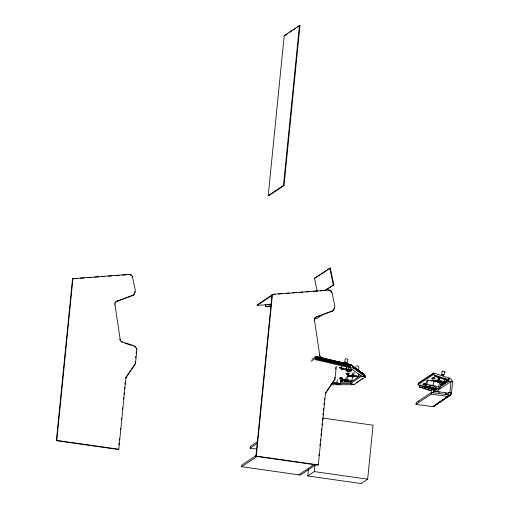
<?xml version="1.0" encoding="UTF-8"?>
<svg xmlns="http://www.w3.org/2000/svg" width="509" height="509" viewBox="0 0 509 509"><rect width="100%" height="100%" fill="white"/><g stroke="black" fill="none" stroke-linecap="round" stroke-linejoin="round"><path stroke-width="0.76" d="M363.967 374.312L362.096 373.097L364.177 374.325L365.239 376.558L353.341 367.943L349.619 367.581L315.332 359.659L316.293 359.017L316 356.567L312.004 359.176M364.272 374.649L365.392 377.086L361.517 376.196L349.619 367.581L350.58 366.938L350.294 364.489L316 356.567M344.879 362.154L345.178 358.8L346.432 358.775L347.997 359.322L347.074 362.554L344.879 362.154L347.074 362.554M439.865 386.547L446.864 381.865L446.953 381.018L448.855 379.746L449.027 378.028L448.715 381.177L439.808 387.139M432.739 406.704L448.009 396.486L448.168 394.825L431.454 392.445L416.184 402.664L416.006 404.318L432.739 406.704L433.954 406.239L450.815 394.564L451.515 392.961L452.635 381.731L452.336 380.885L450.987 379.084L449.453 378.168L434.501 373.301L434.591 373.835L434.031 373.899L433.674 373.027L418.404 383.239L417.946 384.861L423.272 386.598M122.09 341.851L133.307 345.509A5.02 4.81 56.2 0 1 136.915 349.212L135.483 363.547L125.958 377.691L118.82 449.231L118.412 449.504L56.365 440.679L72.526 278.747L128.93 274.389A3.054 2.927 56.2 0 1 132.416 276.839L135.216 290.047A5.828 5.586 56.2 0 1 133.333 295.163L117.363 301.124A3.658 3.506 56.2 0 0 114.754 303.307M56.365 440.679L56.773 440.406L72.94 278.474M118.883 444.783L119.036 443.212M119.354 440.069L119.507 438.497M120.372 429.851L120.531 428.279M121.39 419.626L121.549 418.054M122.415 409.408L122.567 407.836M123.432 399.19L123.592 397.618M123.903 394.475L124.062 392.903M124.45 388.971L124.61 387.4M124.921 384.25L125.08 382.679M135.146 363.07L135.299 361.555M135.674 357.782L135.827 356.275M136.126 353.259L136.278 351.751M268.23 195.615L284.194 35.649L299.445 25.45L299.998 25.526L284.035 185.492L268.784 195.691L268.23 195.615L283.475 185.41L284.035 185.492M315.72 464.851L300.45 475.069L241.718 466.708L241.89 465.022L256.523 455.237M256.409 449.059L250.129 448.168L250.294 446.476L257.56 441.621M336.296 366.385L335.017 379.211L325.493 393.355L318.354 464.895L317.947 465.169L255.9 456.344L272.06 294.412L328.464 290.054A3.054 2.927 56.2 0 1 331.951 292.503L334.75 305.712A5.828 5.586 56.2 0 1 332.867 310.827L316.891 316.789A3.658 3.506 56.2 0 0 314.702 318.182M255.9 456.344L256.307 456.07L272.474 294.138M283.475 185.41L299.445 25.45M322.821 418.054L373.046 425.2L367.663 479.179L361.129 483.55L307.76 475.96L308.467 468.916M307.76 475.96L314.295 471.589L314.925 465.328M318.888 455.733L319.041 454.162M319.906 445.515L320.066 443.943M320.377 440.794L320.536 439.222M320.924 435.29L321.084 433.719M321.395 430.576L321.554 429.004M321.942 425.072L322.102 423.501M322.413 420.358L322.572 418.786M322.967 414.854L323.12 413.283M323.438 410.139L323.59 408.568M323.985 404.636L324.144 403.064M324.456 399.915L324.615 398.343M334.68 378.734L334.833 377.22M335.66 368.923L335.813 367.415M433.713 391.058L433.134 393.018L433.713 391.058L446.247 392.84L445.668 394.799L445.782 393.673M435.799 391.726L433.445 391.396L433.604 389.818M436.684 388.672L435.411 389.525L434.578 389.41L434.68 388.418M440.304 385.574L446.03 381.744L446.132 380.751L446.953 381.018M416.006 404.318L431.276 394.106L448.009 396.486L448.404 392.522L451.515 392.961L449.873 392.732L450.993 381.489L452.635 381.731L448.715 381.177M431.276 394.106L431.454 392.445M352.406 377.754L351.891 380.656L350.644 381.489L345.624 380.376L346.139 377.474M345.624 380.376L346.864 379.542L347.38 376.647M442.448 374.942L441.627 374.478L442.206 371.252M315.332 359.659L315.911 356.561L350.446 364.616M340.801 381.037L340.26 383.932L336.366 383.945L332.975 382.52L333.242 381.076M340.26 383.932L336.869 382.507L337.41 379.612M347.908 370.158L348.296 370.062L343.263 369.407L341.393 368.058L341.8 365.888M340.406 379.04L340.559 378.518M341.342 377.996L341.189 378.518L341.278 378.041M341.488 380.764L341.52 381.158M341.463 381.203L341.431 380.802M342.353 380.217L342.525 380.917L342.042 381.018M344.027 380.579L344.243 380.013M348.62 366.983L348.08 369.878L346.215 368.529L346.483 367.078M347.526 370.393L346.941 370.304C346.947 369.095 347.316 370.641 346.623 370.228M347.055 369.127L347.055 369.668L347.144 369.19M347.24 369.26L347.24 369.801L347.329 369.324M345.293 381.451L345.446 380.929M345.999 379.892L345.91 380.376L346.184 379.771M345.967 380.331L346.12 379.816M347.125 374.579L347.342 374.013M347.997 374.02L348.207 373.46M347.297 380.777L347.329 381.171M347.265 381.209L347.233 380.815M348.124 376.787L348.271 376.266M349.976 370.616L349.976 370.068L349.976 370.616L349.104 370.507M349.015 375.801L349.047 376.202M350.058 369.96C350.084 368.701 350.23 370.374 349.689 369.865M348.983 376.24L348.951 375.846M350.898 375.604L350.93 375.998M350.873 376.043L350.841 375.642M353.042 384.244L353.081 384.696L350.466 383.595L350.752 382.043M352.107 376.52L352.139 376.914M352.075 376.953L352.043 376.558M358.979 374.083L358.571 376.253L357.331 377.086L352.317 375.928L352.858 373.033M352.317 375.928L353.558 375.095L354.099 372.2M353.927 376.8L354.079 376.278M425.823 387.025L432.243 389.111L431.785 390.734L431.377 391.007L419.251 387.056L420.116 385.16L424.391 386.554M419.251 387.056L420.116 385.16M434.921 381.037L439.725 382.545L441.208 383.481L439.941 387.985L438.504 388.914L432.287 388.163L426.816 386.439L425.39 385.485L426.657 380.98L427.986 380.089L432.675 380.643M425.39 385.485L426.72 384.594L427.986 380.089M417.946 384.861L433.216 374.649L433.674 373.027M432.981 378.728L432.974 379.116M432.911 379.154L432.917 378.766M433.655 378.683L433.91 378.13M434.832 376.234L435.259 375.286L434.832 376.234L446.953 380.185L447.182 379.377M433.776 381.686L433.973 381.177M431.377 391.007L431.683 389.926M426.72 384.594L432.968 385.332L434.024 381.578M434.578 381.184L434.832 380.637M436.442 381.088L436.697 380.541L436.563 381.006M444.783 378.811L443.988 381.635L442.747 382.469L437.835 380.866L438.828 377.334M437.606 382.17L437.797 381.661M438.427 380.522L438.421 380.91M438.357 380.948L438.548 380.439M437.835 380.866L439.076 380.032L439.871 377.207M439.49 382.081L439.687 381.572M439.941 387.985L438.465 387.05L439.725 382.545M441.36 381.985L441.615 381.438M357.636 369.725C360.576 366.525 357.483 365.176 356.052 366.156M423.882 385.128L424.143 384.581L424.003 385.046M424.862 384.104L424.85 384.486M424.792 384.53L424.805 384.142M424.805 387.642L425.002 387.133M425.543 387.184L425.804 386.63M427.598 386.592L427.401 387.094L427.719 386.509M428.565 388.195L428.82 387.648M429.392 386.541L429.316 386.967M430.506 388.074L430.767 387.527M432.453 387.565L432.376 387.992M443.008 375.088L443.772 375.108L444.993 371.984M441.627 374.478L443.803 375.05M348.506 380.961L346.508 380.783M435.545 404.782L434.323 406.01M285.384 35.306L287.929 33.607M289.831 32.328L291.74 31.055M293.012 30.203L295.551 28.504M297.46 27.231L299.998 25.526M128.523 274.656L128.93 274.389M132.003 277.112L132.416 276.839M117.363 301.124L133.333 295.163M114.576 305.095L114.983 304.821A3.658 3.506 56.2 0 1 117.77 300.851M119.768 339.573L120.175 339.299L120.289 339.904A2.92 2.8 56.2 0 0 121.848 341.749L122.421 341.959L122.007 342.233M119.819 339.917L120.232 339.643L114.983 304.821M133.307 345.509L132.9 345.783A5.02 4.81 56.2 0 1 133.32 345.916M136.501 349.486L136.915 349.212M135.483 363.547L125.551 377.964L125.958 377.691M271.781 295.042L257.172 304.821L257.23 305.387L265.863 304.757M257.23 305.387L271.844 295.608M271.163 304.127L265.272 304.796L265.456 306.494L270.941 306.1M265.456 306.494L271.348 305.826M317.215 291.282L314.467 278.321L330.284 268.008L333.84 284.786L325.569 290.315M320.104 274.822L314.467 278.321M321.376 273.969L330.284 268.008M325.022 290.416L333.84 284.786M328.464 290.054L328.057 290.321A3.054 2.927 56.2 0 1 329.202 290.365M331.537 292.777L331.951 292.503M316.891 316.789L332.867 310.827M323.081 314.39L316.719 318.647L314.365 318.831M314.11 320.759L314.517 320.485A3.658 3.506 56.2 0 1 317.304 316.515M319.302 355.237L319.709 354.964L319.824 355.568A2.92 2.8 56.2 0 0 321.383 357.413L321.955 357.623L321.542 357.897L325.175 359.08M319.353 355.581L319.767 355.307L314.517 320.485M311.037 361.275L315.599 358.221M335.017 379.211L325.086 393.629L325.493 393.355M250.129 448.168L257.389 443.307M361.135 375.197L350.733 382.157L340.597 382.202M331.76 383.671L350.466 383.595L361.517 376.196L365.239 376.558M356.192 382.743L359.443 380.567M360.741 379.695L362.694 378.391M350.466 383.595L354.334 384.486L365.392 377.086M241.718 466.708L256.988 456.497M433.903 373.103L418.404 383.239M439.496 377.417L437.975 378.429L439.312 378.868M298.783 474.827L314.053 464.615M444.325 379.491L445.337 378.817M441.494 381.521L441.488 381.903M431.829 389.385L432.243 389.111M440.406 384.588L446.132 380.751M434.864 389.111L433.592 389.958L427.554 387.992M434.578 389.41L436.487 388.132M418.443 401.27L418.85 400.997M433.445 391.396L437.899 388.412M435.723 391.707L450.993 381.489M445.839 393.113L446.247 392.84M445.859 394.227L448.404 392.522M449.962 394.653L451.235 393.801M437.683 403.134L438.955 402.282M441.5 400.577L443.409 399.304M445.318 398.025L446.59 397.173M449.135 395.474L451.044 394.195M438.726 402.657L445.089 398.401M446.361 397.548L450.815 394.564M433.159 406.583L450.554 394.914M433.566 406.43L450.261 395.239M449.593 395.792L448.009 396.486M339.643 367.523L339.929 367.822M340.489 377.716L340.884 378.079M342.252 378.238L341.615 377.818M341.437 379.975L341.832 380.338M353.017 376.755L352.622 376.399M345.089 380.299L343.6 379.714M346.292 380.446L346.839 380.853M346.298 381.209L346.114 380.923M348.207 381.012L347.564 380.592M433.878 380.35L434.26 380.77M435.602 381.037L435.43 380.713M437.466 380.942L437.295 380.617M436.907 381.343L437.524 381.845M438.631 382.03L438.459 381.699M426.771 386.216L427.388 386.732M429.812 387.234L431.498 388.011M339.777 367.498L339.388 367.587L340.158 367.892M341.348 368.045L340.973 367.651M346.336 369.61L345.955 369.636L346.718 370.005M347.984 369.502L348.372 369.407L348.01 369.248M346.266 370.266L345.878 370.355L346.235 370.514M347.838 370.813L348.226 370.717L347.685 370.482M347.392 373.243L347.628 373.619M348.315 375.508L347.908 375.648L348.799 375.947M350.205 375.305L349.747 375.375L350.44 375.68M352.082 375.101L351.63 375.171L352.323 375.477M347.513 376.011L347.062 376.081L347.539 376.316M352.858 376.775L353.316 376.705L352.832 376.469M356.974 376.406L356.268 376.399M342.099 378.257L342.551 378.187L341.348 377.729M341.596 379.962L341.138 380.032L341.622 380.268M343.48 379.759L343.028 379.829L343.721 380.134M342.245 381.018L342.703 380.948L342.01 380.643M346.444 381.254L345.935 381.228M72.526 278.747L77.26 278.398M80.416 278.168L84.36 277.882M87.51 277.653L91.455 277.367M94.61 277.131L98.555 276.845M101.705 276.616L104.86 276.387M108.016 276.158L111.961 275.865M115.11 275.636L119.055 275.35M122.211 275.121L126.156 274.835M272.06 294.412L275.216 294.183M278.372 293.947L282.317 293.661M285.466 293.432L289.411 293.146M292.567 292.917L296.512 292.624M299.661 292.395L302.817 292.166M305.973 291.937L309.917 291.651M313.073 291.415L317.012 291.129M320.167 290.9L324.112 290.614M267.429 304.643L271.539 304.344M432.866 377.748L434.686 378.168M437.746 380.153L437.301 380.198L438.472 380.738M434.648 381.553L434.183 381.037M425.753 384.435L425.397 384.422M425.06 386.293L424.614 386.337L425.289 386.725M426.478 387.012L426.924 386.967L426.459 386.675M429.494 388.03L429.475 387.686M339.643 367.453L339.967 367.492M341.157 368.052L341.736 367.956L341.195 367.721M346.203 369.559L346.527 369.604M349.518 369.897L349.174 370.081M346.133 370.215L346.457 370.259M347.717 370.158L348.041 370.202M350.707 370.45L351.057 370.266M349.429 370.546L348.856 370.577L349.39 370.876M347.647 370.813L347.971 370.857M347.577 371.086L347.361 371.341M350.618 371.106L350.962 370.921M348.767 371.64L349.346 371.545L348.805 371.309M332.975 382.52L336.869 382.507M330.481 384.791L353.081 384.696M348.64 373.797L349.301 373.727L348.36 373.358M348.97 373.841L348.137 373.733M351.961 375.057L352.292 375.108M350.077 375.26L350.65 375.33M348.194 375.457L348.525 375.508M351.452 375.858L352.075 375.846L351.795 375.629M351.783 375.909L350.949 375.795M347.392 375.96L347.723 376.011M349.893 376.106L348.474 375.896M351.611 376.221L351.127 376.323L351.433 376.526M348.76 376.565L349.422 376.495L347.634 375.966M354.569 376.577L354.894 376.622M349.091 376.609L348.519 376.539M352.654 376.775L352.985 376.819M340.521 377.653L341.094 377.723M340.852 377.703L340.19 377.773L341.393 378.232M342.22 378.302L341.393 378.193M345.236 379.51L345.764 379.536M343.359 379.714L343.69 379.765M341.469 379.911L341.8 379.962M345.057 380.363L343.2 379.981M340.667 380.42L341.806 380.554M342.843 380.509L343.505 380.446L343.021 380.21M343.174 380.56L342.602 380.49M348.175 381.076L347.653 381.05M346.266 381.273L345.694 381.203M364.667 374.987L350.294 364.489M339.866 367.447L340.203 367.511M340.928 368.032L341.259 368.096M350.561 369.776L351.363 369.763L350.828 369.464M346.425 369.553L347.278 369.699L346.699 369.572M350.892 369.839L350.3 369.744M349.747 369.909L348.945 369.922L349.301 370.151M347.488 370.145L347.819 370.208M346.355 370.208L346.686 370.272M350.478 370.431L351.28 370.418L350.93 370.189M347.418 370.8L347.749 370.864M347.812 371.099L347.004 371.118L347.539 371.417M348.869 371.691L347.431 371.424M437.625 380.089L438.192 380.204M435.774 380.191L436.334 380.306M436.098 380.268L435.443 380.299L436.919 380.948M433.91 380.287L434.47 380.401M434.234 380.363L433.579 380.395L435.055 381.044M437.11 380.936L437.759 380.904L436.843 380.439M437.435 381.012L436.875 380.897M438.822 381.184L440.463 381.61M433.433 380.866L432.815 380.834L433.089 381.095M435.246 381.031L435.895 380.999L434.425 380.35M435.57 381.107L434.756 380.936M436.938 381.273L438.332 381.597M440.158 381.928L440.813 381.896L440.342 381.61M434.444 381.534L435.093 381.502L433.623 380.853M440.482 382.004L439.668 381.833M438.599 382.094L437.778 381.922M347.507 373.199L348.099 373.307M347.838 373.269L346.934 373.313L348.137 373.771M352.203 375.057L352.533 375.127M350.319 375.26L351.751 375.553M348.436 375.464L348.76 375.527M354.614 376.183L352.864 376.094L353.348 376.329M353.768 376.049L353.182 376.253M349.32 376.036L350.224 375.992L349.74 375.757M351.853 376.246L350.987 376.234L351.267 376.45M354.328 376.552L354.652 376.622M352.743 376.819L351.566 376.609M424.391 383.741L423.946 383.888M425.721 384.505L425.161 384.384M426.803 386.146L427.318 386.216M424.939 386.236L425.499 386.35M345.808 379.58L344.943 379.568L345.846 379.994M428.133 386.91L428.75 386.948L428.317 386.592M428.457 386.993L426.472 386.255L427.363 386.267M429.844 387.171L430.958 387.4M430.169 387.247L429.564 387.355L430.69 387.871M426.599 387.075L424.964 386.63M341.711 379.918L342.608 380.045M428.285 387.33L427.681 387.438L429.106 388.023M344.816 380.357L343.925 380.229M344.803 380.63L345.986 380.834M345.134 380.694L344.269 380.687L344.548 380.904M429.297 388.011L429.946 387.985L428.476 387.317M341.539 380.961L342.131 381.063M341.393 368.058L346.215 368.529M340.139 367.466L341.043 367.632M350.669 369.375L349.028 369.267L349.562 369.566M350.084 369.286L349.378 369.496M346.381 369.941L347.552 370.189M347.475 370.845L346.871 370.749M350.453 371.137L349.543 370.966M347.749 371.055L348.652 371.22M348.601 371.672L347.698 371.506M284.194 35.649L284.747 35.732M446.03 381.744L446.864 381.865M433.305 391.332L435.653 391.663M438.001 392L439.572 392.223M256.307 456.07L318.354 464.895M314.295 471.589L367.663 479.179M56.773 440.406L118.82 449.231M352.483 375.082L353.093 375.19M351.255 375.877L350.644 375.776M351.808 376.202L352.705 376.38M347.672 376.406L348.57 376.584M346.413 380.134L345.516 379.949M346.998 380.458L348.461 380.885M347.303 380.541L346.464 380.707M341.501 380.528L340.336 380.535L340.82 380.77M345.738 381.247L344.841 381.063M341.844 381.037L341.234 380.936M434.152 378.448L434.731 378.257M437.867 380.108L438.446 380.261M439.382 381.298L438.497 381.292L439.413 381.756M433.344 380.808L433.668 380.904M438.039 381.979C440.851 382.049 434.311 380.637 437.785 381.96M434.533 381.591L433.954 381.438M424.627 383.78L423.774 383.703L424.207 384.06M425.18 386.255L425.753 386.414M428.196 387.266L428.775 387.432M424.379 386.757L425.957 387.425L424.983 387.394M426.357 387.056L425.486 386.846M430.938 387.89L431.791 387.966L431.358 387.61M424.703 386.853L423.851 386.783L424.118 387.044M429.055 387.973L429.38 388.068M425.282 387.508L426.122 387.47L424.951 386.878M340.693 368.039L340.088 367.912M347.303 369.458L346.457 369.286M349.988 369.903L350.593 370.03M350.243 370.444L349.638 370.31M349.893 370.558L350.497 370.686M356.65 369.203L357.776 369.636M348.092 373.269L348.939 373.485M349.021 375.527L349.613 375.667M344.186 379.784L345.223 380.089M342.341 380.49L341.749 380.35M346.864 379.542L351.891 380.656M316.216 356.815L350.51 364.737M316.267 356.981L350.561 364.896M316.305 357.178L350.599 365.093M316.337 357.407L350.625 365.328M316.35 357.674L350.644 365.596M316.356 357.967L350.644 365.888M316.344 358.291L350.637 366.213M316.324 358.641L350.612 366.563M316.293 359.017L350.58 366.938M353.558 375.095L358.571 376.253M433.865 377.913L432.758 377.786L433.191 378.136M432.885 378.028L435.036 378.454L434.12 377.99M439.967 381.941L438.847 381.578M424.582 383.729L426.046 384.397M350.351 369.337L350.936 369.458M349.715 369.655L350.039 369.699M346.896 370.717L346.311 370.597M352.241 375.496L352.565 375.54M353.475 376.418L353.806 376.463M350.688 375.744L349.918 375.527M351.891 376.66L351.318 376.526M342.563 380.077L342.894 380.121M341.762 380.579L342.093 380.63M340.947 380.859L341.278 380.904M350.198 364.482L352.285 365.71L353.341 367.943M433.897 378.429L433.312 378.238M438.472 380.783L437.46 380.376M436.588 380.325L437.167 380.509M441.239 381.686L440.718 381.483M434.724 380.42L435.303 380.605M436.62 380.878L435.793 380.579M433.954 381.476L433.375 381.286M424.907 384.365L424.328 384.168M425.753 386.376L426.332 386.566M428.807 387.947L427.986 387.648M424.404 387.241L424.983 387.438M349.454 369.579L349.785 369.636M350.523 370.049L350.854 370.113M349.371 370.234L349.708 370.291M347.532 369.763L348.08 369.903M350.434 370.705L350.765 370.768M349.282 370.889L351.191 371.074L350.835 370.845M347.456 370.412L347.793 370.476M346.642 370.66L346.101 370.514M348.582 371.246L349.129 371.385M432.968 385.332L438.465 387.05M433.216 374.649L448.855 379.746M435.036 376.094L447.163 380.045M439.076 380.032L443.988 381.635M428.877 386.827L433.789 388.424M419.658 386.783L431.785 390.734M321.624 357.515L327.758 359.513M124.915 343.181L131.449 345.306M351.42 375.483L351.942 375.636M353.227 376.336L353.558 376.399M349.53 375.687L349.861 375.75M347.424 376.323L347.755 376.386M345.904 380.853L346.425 381.006M342.811 380.14L343.142 380.204M344.593 380.98L344.924 381.05M340.699 380.777L341.03 380.84M425.136 383.92L425.74 384.193M424.652 384.244L423.902 383.951M428.998 386.554L428.915 386.566M426.014 386.49L426.765 386.789M424.722 387.317L424.162 387.133M350.746 370.119L351.07 370.196M347.825 369.171L348.15 369.248M349.161 370.145L349.479 370.221M350.656 370.775L350.975 370.851M342.881 368.713C339.497 367.434 341.272 369.674 343.041 368.802M433.134 381.177L433.458 381.273M347.189 370.635L347.004 371.048M350.975 364.749L364.177 374.325M350.593 364.597L364.438 374.643M352.966 366.734L364.864 375.356M353.131 367.123L365.023 375.737M353.252 367.523L365.15 376.145M354.239 384.047L354.334 384.486M329.737 268.109L333.293 284.881M265.679 304.528L265.863 306.227M430.62 380.948A3.856 0.853 15.7 0 1 431.937 380.967M442.626 371.595A1.444 0.318 15.7 0 1 442.601 371.118A1.444 0.318 15.7 0 1 444.573 371.64A1.444 0.318 15.7 0 1 444.599 372.111M130.393 274.975A3.054 2.927 56.2 0 1 130.73 275.178M131.036 275.426A3.054 2.927 56.2 0 1 131.309 275.706M134.84 291.759A5.828 5.586 56.2 0 1 134.669 292.694M134.338 293.585A5.828 5.586 56.2 0 1 132.925 295.436M121.167 341.87A2.92 2.8 56.2 0 1 120.913 341.692M134.503 346.553A5.02 4.81 56.2 0 1 134.86 346.833M135.19 347.144A5.02 4.81 56.2 0 1 135.489 347.482M136.202 348.633A5.02 4.81 56.2 0 1 136.374 349.053M329.927 290.639A3.054 2.927 56.2 0 1 330.265 290.843M330.57 291.091A3.054 2.927 56.2 0 1 330.844 291.371M331.085 291.689A3.054 2.927 56.2 0 1 331.283 292.032M334.311 307.894A5.828 5.586 56.2 0 1 334.203 308.359M334.057 308.81A5.828 5.586 56.2 0 1 332.46 311.101M314.288 318.971A3.658 3.506 56.2 0 1 314.473 318.564M320.702 357.534A2.92 2.8 56.2 0 1 320.447 357.356M320.218 357.153A2.92 2.8 56.2 0 1 319.817 356.675M319.525 356.135A2.92 2.8 56.2 0 1 319.417 355.842M340.426 367.67L340.426 368.217L340.426 367.67M340.61 367.803L340.61 368.351L340.61 367.803M341.711 368.586L341.711 369.133L341.711 368.586M341.895 368.72L341.895 369.267L341.895 368.72M340.432 378.601L340.343 379.078L340.432 378.601M342.233 380.299L342.143 380.777L342.233 380.299M346.915 370.437L346.915 370.978L346.915 370.437M347.17 369.916L347.17 370.457L347.17 369.916M345.325 381.012L345.236 381.489L345.325 381.012M348.035 371.265L348.035 371.805L348.035 371.265M348.22 371.398L348.22 371.939L348.22 371.398M348.15 376.348L348.061 376.825L348.15 376.348M349.887 370.724L349.887 371.271L349.887 370.724M350.16 370.202L350.16 370.749L350.16 370.202M350.243 369.547L350.243 370.094L350.243 369.547M350.071 370.857L350.071 371.405L350.071 370.857M353.952 376.361L353.863 376.838L353.952 376.361M433.846 381.26L433.719 381.725L433.846 381.26M437.676 381.744L437.543 382.214L437.676 381.744M439.566 381.655L439.432 382.119L439.566 381.655M424.875 387.215L424.741 387.686L424.875 387.215M422.839 384.238C424.951 386.102 426.128 384.142 422.839 384.238M431.797 378.314C433.923 380.153 435.08 378.2 431.797 378.314M339.287 378.251L341.8 378.76L339.287 378.251M346.005 373.791L348.519 374.3L346.005 373.791M430.226 386.719A3.678 0.808 15.7 0 0 436.105 387.852A3.678 0.808 15.7 0 0 431.607 385.663A3.678 0.808 15.7 0 0 430.226 386.719"/></g></svg>
